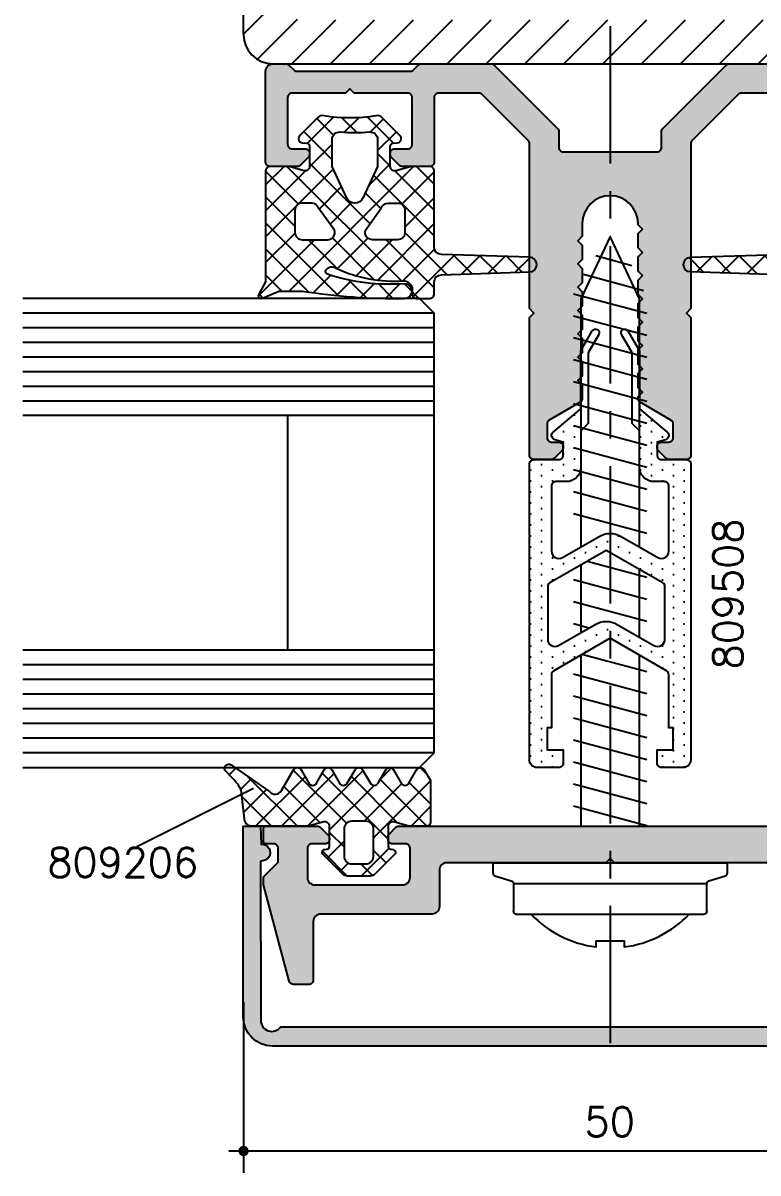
# Model space of a CAD drawing. Extents: x 0 to 4131, y -1600 to 527.
# Drawn here: x 569.3 to 619.4, y -160.3 to -81.9 of the extents above; entities that cross this region are included whole.
import ezdxf

# ---------------------------------------------------------------- set-up
doc = ezdxf.new("R2010")
doc.units = 0
doc.header["$LTSCALE"] = 7.5
doc.header["$MEASUREMENT"] = 0
doc.linetypes.add('CENTER', pattern=[2, 1.25, -0.25, 0.25, -0.25])
doc.layers.get('0').update_dxf_attribs({"linetype": 'CONTINUOUS'})
doc.layers.get('DEFPOINTS').update_dxf_attribs({"linetype": 'CONTINUOUS'})
for name, color, linetype in [('ASSI', 1, 'CENTER'), ('FILL', 8, 'CONTINUOUS'), ('GOMMA', 3, 'CONTINUOUS'), ('GROSSA', 4, 'CONTINUOUS'), ('QUOTE', 254, 'CONTINUOUS'), ('TRATTEGGI', 140, 'CONTINUOUS'), ('VETRO', 6, 'CONTINUOUS'), ('VITERIA', 40, 'CONTINUOUS')]:
    doc.layers.add(name, color=color, linetype=linetype)
doc.styles.get("Standard").update_dxf_attribs({"font": 'romans.shx'})
doc.dimstyles.new('SCALA_1-1$0', dxfattribs={"dimtxt": 2, "dimasz": 1, "dimexe": 1.5, "dimexo": 1.5, "dimgap": 1, "dimtad": 3, "dimdsep": 46, "dimtxsty": 'Standard', "dimblk1": 'PUNTO', "dimblk2": 'PUNTO', "dimsah": 1, "dimcen": 0.09, "dimclrt": 2, "dimadec": 0, "dimazin": 0, "dimtfac": 0.7, "dimtmove": 0, "dimatfit": 3, "dimldrblk": 'PUNTO', "dimfxl": 1, "dimtolj": 2, "dimarcsym": 0})
pattern_1 = [(45, (250.4332, -320.5057), (-0.8838835, 0.8838835), []), (135, (250.4332, -320.5057), (-0.8838835, -0.8838835), [])]

# ---------------------------------------------------------------- blocks, each defined once
blk = doc.blocks.new('PUNTO')
blk.add_line((-1, 0), (1, 0))
at = {"const_width": 0.35}
blk.add_lwpolyline([(-0.175, 0, 1), (0.175, 0, 1)], format="xyb", close=True, dxfattribs=at)
blk = doc.blocks.new('*D164')
at = {"layer": 'DEFPOINTS', "color": 0, "transparency": 16777216}
for p in [(584.33, -147.175), (634.346, -147.174), (584.33, -158.833)]:
    blk.add_point(p, dxfattribs=at)
at = {"layer": 'QUOTE', "color": 0, "lineweight": -2, "transparency": 16777216}
for p, q in [((584.33, -148.675), (584.33, -160.333)), ((634.346, -148.674), (634.346, -160.333)), ((633.346, -158.833), (585.33, -158.833))]:
    blk.add_line(p, q, dxfattribs=at)
at = {"layer": 'QUOTE', "color": 0, "lineweight": -2, "transparency": 16777216, "rotation": 180}
blk.add_blockref('PUNTO', (584.33, -158.833), dxfattribs=at)
at = {"layer": 'QUOTE', "color": 0, "lineweight": -2, "transparency": 16777216}
blk.add_blockref('PUNTO', (634.346, -158.833), dxfattribs=at)
at = {"layer": 'QUOTE', "color": 2, "transparency": 16777216, "insert": (609.303, -156.833), "char_height": 2, "attachment_point": 5}
blk.add_mtext('\\A2;50', dxfattribs=at)

msp = doc.modelspace()

# ---------------------------------------------------------------- hatches: boundary and pattern name
at = {"layer": 'FILL'}
h = msp.add_hatch(color=253, dxfattribs=at)
h.dxf.hatch_style = 1
edge = h.paths.add_edge_path()
edge.add_line((622.8379, -86.9771), (622.8379, -90.1771))
edge.add_arc((623.1379, -90.1771), 0.3, 180, 270)
edge.add_line((623.1379, -90.4771), (624.0379, -90.4771))
edge.add_arc((624.0379, -90.7771), 0.3, 0, 90, ccw=False)
edge.add_line((624.3379, -90.7771), (624.3379, -90.8528))
edge.add_arc((624.0379, -90.8528), 0.3, -45, 0, ccw=False)
edge.add_line((624.2501, -91.065), (623.7258, -91.5892))
edge.add_arc((623.5137, -91.3771), 0.3, 270, 315, ccw=False)
edge.add_line((623.5137, -91.6771), (621.6379, -91.6771))
edge.add_arc((621.6379, -91.3771), 0.3, 180, 270, ccw=False)
edge.add_line((621.3379, -91.3771), (621.3379, -86.9771))
edge.add_arc((621.0379, -86.9771), 0.3, 360, 450)
edge.add_line((621.0379, -86.6771), (618.2906, -86.6771))
edge.add_arc((618.2906, -86.9771), 0.3, 90, 135)
edge.add_line((618.0785, -86.765), (614.9258, -89.9177))
edge.add_arc((615.1379, -90.1298), 0.3, 135, 180)
edge.add_line((614.8379, -90.1298), (614.8379, -101.3787))
edge.add_line((614.8379, -101.3787), (614.5379, -101.6771))
edge.add_line((614.5379, -101.6771), (614.8379, -101.9755))
edge.add_line((614.8379, -101.9755), (614.8379, -111.3771))
edge.add_arc((614.5379, -111.3771), 0.3, -90, 0, ccw=False)
edge.add_line((614.5379, -111.6771), (613.3622, -111.6771))
edge.add_arc((613.3622, -111.3771), 0.3, 225, 270, ccw=False)
edge.add_line((613.1501, -111.5892), (612.6258, -111.065))
edge.add_arc((612.8379, -110.8528), 0.3, 180, 225, ccw=False)
edge.add_line((612.5379, -110.8528), (612.5379, -110.7771))
edge.add_arc((612.8379, -110.7771), 0.3, 90, 180, ccw=False)
edge.add_line((612.8379, -110.4771), (613.3379, -110.4771))
edge.add_arc((613.3379, -110.1771), 0.3, 270, 360)
edge.add_line((613.6379, -110.1771), (613.6379, -109.2382))
edge.add_arc((613.3379, -109.2382), 0.3, 0, 60)
edge.add_line((613.4879, -108.9784), (611.3879, -107.766))
edge.add_arc((611.5379, -107.5062), 0.3, 180, 240, ccw=False)
edge.add_line((611.2379, -107.5062), (611.2379, -107.3812))
edge.add_line((611.2379, -107.3812), (611.5379, -107.0812))
edge.add_line((611.5379, -107.0812), (611.2379, -106.7812))
edge.add_line((611.2379, -106.7812), (611.2379, -105.7871))
edge.add_line((611.2379, -105.7871), (611.5379, -105.4871))
edge.add_line((611.5379, -105.4871), (611.2379, -105.1871))
edge.add_line((611.2379, -105.1871), (611.2379, -104.1971))
edge.add_line((611.2379, -104.1971), (611.5379, -103.8971))
edge.add_line((611.5379, -103.8971), (611.2379, -103.5971))
edge.add_line((611.2379, -103.5971), (611.2379, -102.6071))
edge.add_line((611.2379, -102.6071), (611.5379, -102.3071))
edge.add_line((611.5379, -102.3071), (611.2379, -102.0071))
edge.add_line((611.2379, -102.0071), (611.2379, -101.0171))
edge.add_line((611.2379, -101.0171), (611.5379, -100.7171))
edge.add_line((611.5379, -100.7171), (611.2379, -100.4171))
edge.add_line((611.2379, -100.4171), (611.2379, -99.4271))
edge.add_line((611.2379, -99.4271), (611.5379, -99.1271))
edge.add_line((611.5379, -99.1271), (611.2379, -98.8271))
edge.add_line((611.2379, -98.8271), (611.2379, -97.8371))
edge.add_line((611.2379, -97.8371), (611.5379, -97.5371))
edge.add_line((611.5379, -97.5371), (611.2379, -97.2371))
edge.add_line((611.2379, -97.2371), (611.2379, -96.2471))
edge.add_line((611.2379, -96.2471), (611.5379, -95.9471))
edge.add_line((611.5379, -95.9471), (611.2367, -95.6459))
edge.add_line((611.2367, -95.6459), (611.2379, -95.5771))
edge.add_arc((609.3379, -95.5771), 1.9, 0, 180)
edge.add_line((607.4379, -95.5771), (607.4379, -96.4421))
edge.add_line((607.4379, -96.4421), (607.1379, -96.7421))
edge.add_line((607.1379, -96.7421), (607.4379, -97.0421))
edge.add_line((607.4379, -97.0421), (607.4379, -98.0321))
edge.add_line((607.4379, -98.0321), (607.1379, -98.3321))
edge.add_line((607.1379, -98.3321), (607.4379, -98.6321))
edge.add_line((607.4379, -98.6321), (607.4379, -99.6221))
edge.add_line((607.4379, -99.6221), (607.1379, -99.9221))
edge.add_line((607.1379, -99.9221), (607.4379, -100.2221))
edge.add_line((607.4379, -100.2221), (607.4379, -101.2121))
edge.add_line((607.4379, -101.2121), (607.1379, -101.5121))
edge.add_line((607.1379, -101.5121), (607.4379, -101.8121))
edge.add_line((607.4379, -101.8121), (607.4379, -102.8021))
edge.add_line((607.4379, -102.8021), (607.1379, -103.1021))
edge.add_line((607.1379, -103.1021), (607.4379, -103.4021))
edge.add_line((607.4379, -103.4021), (607.4379, -104.3921))
edge.add_line((607.4379, -104.3921), (607.1379, -104.6921))
edge.add_line((607.1379, -104.6921), (607.4379, -104.9921))
edge.add_line((607.4379, -104.9921), (607.4379, -105.9821))
edge.add_line((607.4379, -105.9821), (607.1379, -106.2821))
edge.add_line((607.1379, -106.2821), (607.4379, -106.5821))
edge.add_line((607.4379, -106.5821), (607.4379, -107.5062))
edge.add_arc((607.1379, -107.5062), 0.3, -60, 0, ccw=False)
edge.add_line((607.2879, -107.766), (605.1879, -108.9784))
edge.add_arc((605.3379, -109.2382), 0.3, 120, 180)
edge.add_line((605.0379, -109.2382), (605.0379, -110.1771))
edge.add_arc((605.3379, -110.1771), 0.3, 180, 270)
edge.add_line((605.3379, -110.4771), (605.8379, -110.4771))
edge.add_arc((605.8379, -110.7771), 0.3, 0, 90, ccw=False)
edge.add_line((606.1379, -110.7771), (606.1379, -110.8528))
edge.add_arc((605.8379, -110.8528), 0.3, -45, 0, ccw=False)
edge.add_line((606.0501, -111.065), (605.5258, -111.5892))
edge.add_arc((605.3137, -111.3771), 0.3, 270, 315, ccw=False)
edge.add_line((605.3137, -111.6771), (604.1379, -111.6771))
edge.add_arc((604.1379, -111.3771), 0.3, 180, 270, ccw=False)
edge.add_line((603.8379, -111.3771), (603.8379, -101.9755))
edge.add_line((603.8379, -101.9755), (604.1379, -101.6771))
edge.add_line((604.1379, -101.6771), (603.8379, -101.3787))
edge.add_line((603.8379, -101.3787), (603.8379, -90.1298))
edge.add_arc((603.5379, -90.1298), 0.3, 360, 405)
edge.add_line((603.7501, -89.9177), (600.5974, -86.765))
edge.add_arc((600.3852, -86.9771), 0.3, 45, 90)
edge.add_line((600.3852, -86.6771), (597.6379, -86.6771))
edge.add_arc((597.6379, -86.9771), 0.3, 90, 180)
edge.add_line((597.3379, -86.9771), (597.3379, -91.3771))
edge.add_arc((597.0379, -91.3771), 0.3, -90, 0, ccw=False)
edge.add_line((597.0379, -91.6771), (595.1622, -91.6771))
edge.add_arc((595.1622, -91.3771), 0.3, 225, 270, ccw=False)
edge.add_line((594.9501, -91.5892), (594.4258, -91.065))
edge.add_arc((594.6379, -90.8528), 0.3, 180, 225, ccw=False)
edge.add_line((594.3379, -90.8528), (594.3379, -90.7771))
edge.add_arc((594.6379, -90.7771), 0.3, 90, 180, ccw=False)
edge.add_line((594.6379, -90.4771), (595.5379, -90.4771))
edge.add_arc((595.5379, -90.1771), 0.3, 270, 360)
edge.add_line((595.8379, -90.1771), (595.8379, -86.9771))
edge.add_arc((595.5379, -86.9771), 0.3, 0, 90)
edge.add_line((595.5379, -86.6771), (591.8879, -86.6771))
edge.add_line((591.8879, -86.6771), (591.5879, -86.3771))
edge.add_line((591.5879, -86.3771), (591.2879, -86.6771))
edge.add_line((591.2879, -86.6771), (587.6379, -86.6771))
edge.add_arc((587.6379, -86.9771), 0.3, 90, 180)
edge.add_line((587.3379, -86.9771), (587.3379, -90.1771))
edge.add_arc((587.6379, -90.1771), 0.3, 180, 270)
edge.add_line((587.6379, -90.4771), (588.5379, -90.4771))
edge.add_arc((588.5379, -90.7771), 0.3, 0, 90, ccw=False)
edge.add_line((588.8379, -90.7771), (588.8379, -90.8528))
edge.add_arc((588.5379, -90.8528), 0.3, 315, 360, ccw=False)
edge.add_line((588.7501, -91.065), (588.2258, -91.5892))
edge.add_arc((588.0137, -91.3771), 0.3, 270, 315, ccw=False)
edge.add_line((588.0137, -91.6771), (586.1379, -91.6771))
edge.add_arc((586.1379, -91.3771), 0.3, 180, 270, ccw=False)
edge.add_line((585.8379, -91.3771), (585.8379, -85.1771))
edge.add_arc((586.3379, -85.1771), 0.5, 90, 180, ccw=False)
edge.add_line((586.3379, -84.6771), (587.2137, -84.6771))
edge.add_arc((587.2137, -84.9771), 0.3, 45, 90, ccw=False)
edge.add_line((587.4258, -84.765), (587.7501, -85.0892))
edge.add_arc((587.9622, -84.8771), 0.3, 225, 270)
edge.add_line((587.9622, -85.1771), (595.7137, -85.1771))
edge.add_arc((595.7137, -84.8771), 0.3, 270, 315)
edge.add_line((595.9258, -85.0892), (596.2501, -84.765))
edge.add_arc((596.4622, -84.9771), 0.3, 90, 135, ccw=False)
edge.add_line((596.4622, -84.6771), (601.2137, -84.6771))
edge.add_arc((601.2137, -84.9771), 0.3, 45, 90, ccw=False)
edge.add_line((601.4258, -84.765), (605.7501, -89.0892))
edge.add_arc((605.5379, -89.3014), 0.3, 0, 45, ccw=False)
edge.add_line((605.8379, -89.3014), (605.8379, -90.3771))
edge.add_arc((606.1379, -90.3771), 0.3, 180, 270)
edge.add_line((606.1379, -90.6771), (612.5379, -90.6771))
edge.add_arc((612.5379, -90.3771), 0.3, 270, 360)
edge.add_line((612.8379, -90.3771), (612.8379, -89.3014))
edge.add_arc((613.1379, -89.3014), 0.3, 135, 180, ccw=False)
edge.add_line((612.9258, -89.0892), (617.2501, -84.765))
edge.add_arc((617.4622, -84.9771), 0.3, 90, 135, ccw=False)
edge.add_line((617.4622, -84.6771), (622.2137, -84.6771))
edge.add_arc((622.2137, -84.9771), 0.3, 45, 90, ccw=False)
edge.add_line((622.4258, -84.765), (622.7501, -85.0892))
edge.add_arc((622.9622, -84.8771), 0.3, 225, 270)
edge.add_line((622.9622, -85.1771), (630.7137, -85.1771))
edge.add_arc((630.7137, -84.8771), 0.3, 270, 315)
edge.add_line((630.9258, -85.0892), (631.2501, -84.765))
edge.add_arc((631.4622, -84.9771), 0.3, 90, 135, ccw=False)
edge.add_line((631.4622, -84.6771), (632.3379, -84.6771))
edge.add_arc((632.3379, -85.1771), 0.5, 0, 90, ccw=False)
edge.add_line((632.8379, -85.1771), (632.8379, -91.3771))
edge.add_arc((632.5379, -91.3771), 0.3, 270, 360, ccw=False)
edge.add_line((632.5379, -91.6771), (630.6622, -91.6771))
edge.add_arc((630.6622, -91.3771), 0.3, 225, 270, ccw=False)
edge.add_line((630.4501, -91.5892), (629.9258, -91.065))
edge.add_arc((630.1379, -90.8528), 0.3, 180, 225, ccw=False)
edge.add_line((629.8379, -90.8528), (629.8379, -90.7771))
edge.add_arc((630.1379, -90.7771), 0.3, 90, 180, ccw=False)
edge.add_line((630.1379, -90.4771), (631.0379, -90.4771))
edge.add_arc((631.0379, -90.1771), 0.3, 270, 360)
edge.add_line((631.3379, -90.1771), (631.3379, -86.9771))
edge.add_arc((631.0379, -86.9771), 0.3, 0, 90)
edge.add_line((631.0379, -86.6771), (627.3879, -86.6771))
edge.add_line((627.3879, -86.6771), (627.0879, -86.3771))
edge.add_line((627.0879, -86.3771), (626.7879, -86.6771))
edge.add_line((626.7879, -86.6771), (623.1379, -86.6771))
edge.add_arc((623.1379, -86.9771), 0.3, 90, 180)
h = msp.add_hatch(dxfattribs=at)
h.set_pattern_fill('ANSI37', color=137, scale=10, style=0)
h.set_pattern_definition(pattern_1)
h.paths.add_polyline_path([(597.3379, -91.9771, 0.4142136), (597.0379, -91.6771), (595.797, -91.6771), (594.7156, -91.9669, -0.4931454), (594.3379, -91.6771), (594.3379, -90.2995, -0.3888787), (594.5205, -90.1003), (594.8152, -90.0745, 0.6370703), (595.0012, -89.5635), (593.7929, -88.3552, 0.2454199), (593.3512, -88.2166, -0.0888604), (589.8247, -88.2166, 0.2454199), (589.3829, -88.3552), (588.1746, -89.5635, 0.6370703), (588.3606, -90.0745), (588.6554, -90.1003, -0.3888787), (588.8379, -90.2995), (588.8379, -91.6771, -0.4931454), (588.4603, -91.9669), (587.417, -91.6873, 0.0655435), (587.3393, -91.6771), (586.1379, -91.6771, 0.4142136), (585.8379, -91.9771), (585.8379, -99.5396), (585.3638, -100.3787, 0.7195149), (585.6176, -100.6605), (586.7308, -100.1771), (588.3455, -100.1771, 0.0345833), (593.8341, -100.6771), (595.3945, -100.6771, 0.9233661), (595.3303, -99.6823, -0.0978065), (590.063, -99.0338, -0.5215947), (589.9686, -98.7196, -0.3865361), (590.6323, -98.6103, 0.1286776), (595.2379, -99.4771, -0.4142136), (595.8379, -100.0771), (595.8379, -100.3771, 0.4142136), (596.1379, -100.6771), (597.0379, -100.6771, 0.4142136), (597.3379, -100.3771), (597.3379, -99.562, -0.4052433), (597.8226, -99.0622), (603.8379, -98.8773), (603.8379, -97.8769), (597.8226, -97.692, -0.4052433), (597.3379, -97.1922)])
h.paths.add_polyline_path([(595.3379, -94.6771), (595.3379, -96.1771, -0.4142136), (594.8379, -96.6771), (593.1194, -96.6771, -0.5050829), (592.6418, -96.0293), (593.7245, -94.5293, -0.3288305), (594.2022, -94.1771), (594.8379, -94.1771, -0.4142136)], flags=16)
h.paths.add_polyline_path([(592.4689, -93.8349, -0.6370703), (591.3813, -93.8349), (590.3751, -91.6771), (590.3751, -89.8257, -0.4410091), (590.9204, -89.3277, 0.0453369), (592.9299, -89.3277, -0.4410091), (593.4751, -89.8257), (593.4751, -91.6771)], flags=16)
h.paths.add_polyline_path([(590.5341, -96.0293, -0.5050829), (590.0564, -96.6771), (588.3379, -96.6771, -0.4142136), (587.8379, -96.1771), (587.8379, -94.6771, -0.4142136), (588.3379, -94.1771), (588.9737, -94.1771, -0.3288305), (589.4513, -94.5293)], flags=16)
h.paths.add_polyline_path([(603.8379, -97.8771), (603.8379, -98.8771, 1)])
h = msp.add_hatch(dxfattribs=at)
h.set_pattern_fill('ANSI37', color=137, scale=10, style=0)
h.set_pattern_definition(pattern_1)
h.paths.add_polyline_path([(632.8379, -91.9771, 0.4142136), (632.5379, -91.6771), (631.3365, -91.6771, 0.0655435), (631.2589, -91.6873), (630.2156, -91.9669, -0.4931454), (629.8379, -91.6771), (629.8379, -90.2995, -0.3888787), (630.0205, -90.1003), (630.3152, -90.0745, 0.6370703), (630.5012, -89.5635), (629.2929, -88.3552, 0.2454199), (628.8512, -88.2166, -0.0888604), (625.3247, -88.2166, 0.2454199), (624.8829, -88.3552), (623.6746, -89.5635, 0.6370703), (623.8606, -90.0745), (624.1554, -90.1003, -0.3888787), (624.3379, -90.2995), (624.3379, -91.6771, -0.4931454), (623.9603, -91.9669), (622.8788, -91.6771), (621.6379, -91.6771, 0.4142136), (621.3379, -91.9771), (621.3379, -97.1922, -0.4052433), (620.8533, -97.692), (614.8379, -97.8769), (614.8379, -98.8773), (620.8533, -99.0622, -0.4052433), (621.3379, -99.562), (621.3379, -100.3771, 0.4142136), (621.6379, -100.6771), (622.5379, -100.6771, 0.4142136), (622.8379, -100.3771), (622.8379, -100.0771, -0.4142136), (623.4379, -99.4771, 0.1286776), (628.0436, -98.6103, -0.3865361), (628.7072, -98.7196, -0.5215922), (628.6129, -99.0338, -0.0978065), (623.3456, -99.6823, 0.9233661), (623.2813, -100.6771), (624.8418, -100.6771, 0.0345833), (630.3304, -100.1771), (631.9451, -100.1771), (633.0583, -100.6605, 0.7195149), (633.3121, -100.3787), (632.8379, -99.5396)])
h.paths.add_polyline_path([(627.2946, -93.8349, -0.6370703), (626.207, -93.8349), (625.2008, -91.6771), (625.2008, -89.8257, -0.4410091), (625.746, -89.3277, 0.0453369), (627.7555, -89.3277, -0.4410091), (628.3008, -89.8257), (628.3008, -91.6771)], flags=16)
h.paths.add_polyline_path([(629.7022, -94.1771), (630.3379, -94.1771, -0.4142136), (630.8379, -94.6771), (630.8379, -96.1771, -0.4142136), (630.3379, -96.6771), (628.6194, -96.6771, -0.5050829), (628.1418, -96.0293), (629.2245, -94.5293, -0.3288305)], flags=16)
h.paths.add_polyline_path([(626.0341, -96.0293, -0.5050829), (625.5564, -96.6771), (623.8379, -96.6771, -0.4142136), (623.3379, -96.1771), (623.3379, -94.6771, -0.4142136), (623.8379, -94.1771), (624.4737, -94.1771, -0.3288305), (624.9513, -94.5293)], flags=16)
h.paths.add_polyline_path([(614.8379, -97.8769), (614.8226, -97.8773, 0.9697392), (614.8226, -98.8769), (614.8379, -98.8773)])
h = msp.add_hatch(dxfattribs=at)
h.set_pattern_fill('DOTS', color=2, scale=12, angle=-90, style=0)
h.set_pattern_definition([(270, (228.1473, -320.5057), (0.75, -0.375), [0, -0.75])])
h.paths.add_polyline_path([(614.8379, -111.9771, 0.4142136), (614.5379, -111.6771), (612.8379, -111.6771, -0.4142136), (612.5379, -111.3771), (612.5379, -110.4771), (613.1156, -110.3223, 0.6068149), (613.2308, -109.8027), (611.3379, -108.2144), (611.3379, -112.1771, 0.4142136), (612.3379, -113.1771), (613.0379, -113.1771, -0.4142136), (613.3379, -113.4771), (613.3379, -117.9218, -0.5773503), (612.5879, -118.3549), (610.0879, -116.9115, 0.1316525), (609.3379, -116.7105), (609.3379, -118.0154), (612.9258, -120.0869, -0.2679492), (613.0758, -120.3467), (613.0758, -123.9218, -0.5773503), (612.3258, -124.3549), (609.8258, -122.9115, 0.0872056), (609.3379, -122.7336), (609.3379, -123.8641), (613.1879, -126.0869, -0.2679492), (613.3379, -126.3467), (613.3379, -129.9771), (613.6379, -129.9771), (613.6379, -131.4771), (612.5379, -131.4771), (612.5379, -132.3771, 0.4142136), (612.8379, -132.6771), (614.3379, -132.6771, 0.4142136), (614.8379, -132.1771)])
h.paths.add_polyline_path([(609.0758, -117.8641), (609.3379, -118.0154), (609.3379, -116.7105, 0.1316525), (608.5879, -116.9115), (606.0879, -118.3549, -0.5773503), (605.3379, -117.9218), (605.3379, -113.4771, -0.4142136), (605.6379, -113.1771), (606.3379, -113.1771, 0.4142136), (607.3379, -112.1771), (607.3379, -109.7144), (607.3379, -108.2144), (605.4451, -109.8027, 0.6068149), (605.5603, -110.3223), (606.1379, -110.4771), (606.1379, -111.3771, -0.4142136), (605.8379, -111.6771), (604.1379, -111.6771, 0.4142136), (603.8379, -111.9771), (603.8379, -132.1771, 0.4142136), (604.3379, -132.6771), (605.8379, -132.6771, 0.4142136), (606.1379, -132.3771), (606.1379, -131.4771), (605.0379, -131.4771), (605.0379, -129.9771), (605.3379, -129.9771), (605.3379, -126.3467, -0.2679492), (605.4879, -126.0869), (609.3379, -123.8641), (609.3379, -122.7336, 0.1766167), (608.3258, -122.9115), (605.8258, -124.3549, -0.5773503), (605.0758, -123.9218), (605.0758, -120.3467, -0.2679492), (605.2258, -120.0869)])
h = msp.add_hatch(dxfattribs=at)
h.set_pattern_fill('ANSI37', color=137, scale=10, style=0)
h.set_pattern_definition([(45, (486.6987, -10.6226), (-0.8838835, 0.8838835), []), (135, (486.6987, -10.6226), (-0.8838835, -0.8838835), [])])
edge = h.paths.add_edge_path(flags=16)
edge.add_line((593.1941, -138.7456), (593.1941, -136.844))
edge.add_arc((592.6941, -136.844), 0.5, 0, 90)
edge.add_line((592.6941, -136.344), (591.6941, -136.344))
edge.add_arc((591.6941, -136.844), 0.5, 90, 180)
edge.add_line((591.1941, -136.844), (591.1941, -138.7456))
edge.add_arc((591.6941, -138.7456), 0.5, 180, 275.191667)
edge.add_line((591.7394, -139.2436), (592.6489, -139.2436))
edge.add_arc((592.6941, -138.7456), 0.5, 264.808333, 360)
edge = h.paths.add_edge_path()
edge.add_line((596.7941, -136.6771), (595.7427, -136.6771))
edge.add_arc((595.7426, -135.8772), 0.7999, 260.830387, 270.012319, ccw=False)
edge.add_line((595.6151, -136.6669), (594.5718, -136.3873))
edge.add_arc((594.4941, -136.6771), 0.3, 75, 180)
edge.add_line((594.1941, -136.6771), (594.1941, -138.0547))
edge.add_arc((594.3941, -138.0547), 0.2, 180, 265)
edge.add_line((594.3767, -138.2539), (594.5116, -138.2657))
edge.add_arc((594.4941, -138.465), 0.2, -45, 85, ccw=False)
edge.add_line((594.6355, -138.6064), (593.3113, -139.9307))
edge.add_arc((592.9577, -139.5771), 0.5, 270, 315, ccw=False)
edge.add_line((592.9577, -140.0771), (591.4305, -140.0771))
edge.add_arc((591.4305, -139.5771), 0.5, 225, 270, ccw=False)
edge.add_line((591.077, -139.9307), (589.7527, -138.6064))
edge.add_arc((589.8941, -138.465), 0.2, 95, 225, ccw=False)
edge.add_line((589.8767, -138.2657), (590.0116, -138.2539))
edge.add_arc((589.9941, -138.0547), 0.2, 275, 360)
edge.add_line((590.1941, -138.0547), (590.1941, -136.6771))
edge.add_arc((589.8941, -136.6771), 0.3, 360, 465)
edge.add_line((589.8165, -136.3873), (588.735, -136.6771))
edge.add_line((588.735, -136.6771), (584.8941, -136.6771))
edge.add_arc((584.8941, -136.1771), 0.5, 180, 270, ccw=False)
edge.add_line((584.3941, -136.1771), (584.1578, -134.1965))
edge.add_arc((581.3695, -135.6389), 3.1393, 27.352201, 44.615253)
edge.add_line((583.6042, -133.434), (583.0687, -132.8763))
edge.add_arc((583.3406, -132.7495), 0.3, 40, 205, ccw=False)
edge.add_line((583.5704, -132.5566), (586.0964, -134.3161))
edge.add_arc((586.4809, -133.9965), 0.5, 219.74084, 330)
edge.add_line((586.9139, -134.2465), (587.7334, -132.8271))
edge.add_arc((587.9932, -132.9771), 0.3, 30, 150, ccw=False)
edge.add_line((588.253, -132.8271), (588.7836, -133.7461))
edge.add_arc((589.0434, -133.5961), 0.3, 210, 330)
edge.add_line((589.3032, -133.7461), (589.8339, -132.8271))
edge.add_arc((590.0937, -132.9771), 0.3, 30, 150, ccw=False)
edge.add_line((590.3535, -132.8271), (590.8841, -133.7461))
edge.add_arc((591.1439, -133.5961), 0.3, 210, 330)
edge.add_line((591.4037, -133.7461), (591.9343, -132.8271))
edge.add_arc((592.1941, -132.9771), 0.3, 30, 150, ccw=False)
edge.add_line((592.4539, -132.8271), (592.9845, -133.7461))
edge.add_arc((593.2443, -133.5961), 0.3, 210, 330)
edge.add_line((593.5042, -133.7461), (594.0348, -132.8271))
edge.add_arc((594.2946, -132.9771), 0.3, 30, 150, ccw=False)
edge.add_line((594.5544, -132.8271), (595.085, -133.7461))
edge.add_arc((595.3448, -133.5961), 0.3, 210, 330)
edge.add_line((595.6046, -133.7461), (596.1352, -132.8271))
edge.add_arc((596.395, -132.9771), 0.3, 30, 150, ccw=False)
edge.add_line((596.6548, -132.8271), (597.0539, -133.5183))
edge.add_arc((596.7941, -133.6683), 0.3, 0, 30, ccw=False)
edge.add_line((597.0941, -133.6683), (597.0941, -136.3771))
edge.add_arc((596.7941, -136.3771), 0.3, -90, 0, ccw=False)
h = msp.add_hatch(color=253, dxfattribs=at)
h.dxf.hatch_style = 1
h.paths.add_polyline_path([(609.3379, -150.3742), (586.8585, -150.3742, -0.7199425), (585.5085, -149.9258), (585.4969, -139.0555, 1.0755067), (585.5386, -137.8932), (585.4937, -136.6771), (584.2945, -136.6771), (584.3001, -149.6752, 0.4140644), (586.3001, -151.6742), (609.3379, -151.6742)])
h.paths.add_polyline_path([(634.3168, -149.6737), (634.3152, -141.8362), (633.1127, -141.049), (633.1085, -149.9242, -0.7207592), (631.7585, -150.3742), (609.3379, -150.3742), (609.3379, -151.6742), (632.3168, -151.6742, 0.4142812)])
h.paths.add_polyline_path([(634.3142, -136.6771), (633.115, -136.6771), (633.0711, -137.8932, 1.0755067), (633.1137, -139.0555), (633.1127, -141.049), (634.3152, -141.8362)])
h = msp.add_hatch(color=253, dxfattribs=at)
h.dxf.hatch_style = 1
edge = h.paths.add_edge_path()
edge.add_arc((620.4879, -139.6771), 0.5, 0, 90)
edge.add_line((620.4879, -139.1771), (609.6379, -139.1771))
edge.add_line((609.6379, -139.1771), (609.3379, -138.8771))
edge.add_line((609.3379, -138.8771), (609.0379, -139.1771))
edge.add_line((609.0379, -139.1771), (598.1879, -139.1771))
edge.add_arc((598.1879, -139.6771), 0.5, 90, 180)
edge.add_line((597.6879, -139.6771), (597.6879, -142.1771))
edge.add_arc((597.1879, -142.1771), 0.5, -90, 0, ccw=False)
edge.add_line((597.1879, -142.6771), (589.5879, -142.6771))
edge.add_arc((589.5879, -143.1771), 0.5, 90, 180)
edge.add_line((589.0879, -143.1771), (589.0879, -147.1771))
edge.add_arc((588.7879, -147.1771), 0.3, 270, 360, ccw=False)
edge.add_line((588.7879, -147.4771), (587.7402, -147.4771))
edge.add_arc((587.7402, -147.1771), 0.3, 195, 270, ccw=False)
edge.add_line((587.4504, -147.2547), (585.6879, -140.6771))
edge.add_line((585.6879, -140.6771), (585.6879, -140.122))
edge.add_line((585.6879, -140.122), (586.6879, -139.122))
edge.add_line((586.6879, -139.122), (586.6879, -138.1771))
edge.add_arc((586.3879, -138.1771), 0.3, 0, 90)
edge.add_line((586.3879, -137.8771), (585.8379, -137.8771))
edge.add_arc((585.8379, -137.7271), 0.15, 180, 270, ccw=False)
edge.add_line((585.6879, -137.7271), (585.6879, -136.8271))
edge.add_arc((585.8379, -136.8271), 0.15, 90, 180, ccw=False)
edge.add_line((585.8379, -136.6771), (589.3637, -136.6771))
edge.add_arc((589.3637, -136.9771), 0.3, 45, 90, ccw=False)
edge.add_line((589.5758, -136.765), (590.1001, -137.2892))
edge.add_arc((589.8879, -137.5014), 0.3, 0, 45, ccw=False)
edge.add_line((590.1879, -137.5014), (590.1879, -137.5771))
edge.add_arc((589.8879, -137.5771), 0.3, 270, 360, ccw=False)
edge.add_line((589.8879, -137.8771), (588.9879, -137.8771))
edge.add_arc((588.9879, -138.1771), 0.3, 90, 180)
edge.add_line((588.6879, -138.1771), (588.6879, -140.1771))
edge.add_arc((589.1879, -140.1771), 0.5, 180, 270)
edge.add_line((589.1879, -140.6771), (595.1879, -140.6771))
edge.add_arc((595.1879, -140.1771), 0.5, 270, 360)
edge.add_line((595.6879, -140.1771), (595.6879, -138.1771))
edge.add_arc((595.3879, -138.1771), 0.3, 360, 450)
edge.add_line((595.3879, -137.8771), (594.4879, -137.8771))
edge.add_arc((594.4879, -137.5771), 0.3, 180, 270, ccw=False)
edge.add_line((594.1879, -137.5771), (594.1879, -137.4014))
edge.add_arc((594.4879, -137.4014), 0.3, 135, 180, ccw=False)
edge.add_line((594.2758, -137.1892), (594.7001, -136.765))
edge.add_arc((594.9122, -136.9771), 0.3, 90, 135, ccw=False)
edge.add_line((594.9122, -136.6771), (623.7637, -136.6771))
edge.add_arc((623.7637, -136.9771), 0.3, 45, 90, ccw=False)
edge.add_line((623.9758, -136.765), (624.4001, -137.1892))
edge.add_arc((624.1879, -137.4014), 0.3, 0, 45, ccw=False)
edge.add_line((624.4879, -137.4014), (624.4879, -137.5771))
edge.add_arc((624.1879, -137.5771), 0.3, -90, 0, ccw=False)
edge.add_line((624.1879, -137.8771), (623.2879, -137.8771))
edge.add_arc((623.2879, -138.1771), 0.3, 90, 180)
edge.add_line((622.9879, -138.1771), (622.9879, -140.1771))
edge.add_arc((623.4879, -140.1771), 0.5, 180, 270)
edge.add_line((623.4879, -140.6771), (629.4756, -140.6771))
edge.add_arc((629.4756, -140.1771), 0.5, 270, 360)
edge.add_line((629.9756, -140.1771), (629.9756, -138.1771))
edge.add_arc((629.6756, -138.1771), 0.3, 360, 450)
edge.add_line((629.6756, -137.8771), (628.7756, -137.8771))
edge.add_arc((628.7756, -137.5771), 0.3, 180, 270, ccw=False)
edge.add_line((628.4756, -137.5771), (628.4756, -137.5014))
edge.add_arc((628.7756, -137.5014), 0.3, 135, 180, ccw=False)
edge.add_line((628.5634, -137.2892), (629.0877, -136.765))
edge.add_arc((629.2998, -136.9771), 0.3, 90, 135, ccw=False)
edge.add_line((629.2998, -136.6771), (632.8256, -136.6771))
edge.add_arc((632.8256, -136.8271), 0.15, 0, 90, ccw=False)
edge.add_line((632.9756, -136.8271), (632.9756, -137.7271))
edge.add_arc((632.8256, -137.7271), 0.15, -90, 0, ccw=False)
edge.add_line((632.8256, -137.8771), (632.2756, -137.8771))
edge.add_arc((632.2756, -138.1771), 0.3, 90, 180)
edge.add_line((631.9756, -138.1771), (631.9756, -139.122))
edge.add_line((631.9756, -139.122), (632.9756, -140.122))
edge.add_line((632.9756, -140.122), (632.9756, -140.6771))
edge.add_line((632.9756, -140.6771), (631.2528, -147.1065))
edge.add_arc((630.7699, -146.9771), 0.5, 270, 345, ccw=False)
edge.add_line((630.7699, -147.4771), (629.8756, -147.4771))
edge.add_arc((629.8756, -147.1771), 0.3, 180, 270, ccw=False)
edge.add_line((629.5756, -147.1771), (629.5756, -143.1771))
edge.add_arc((629.0756, -143.1771), 0.5, 0, 90)
edge.add_line((629.0756, -142.6771), (621.4879, -142.6771))
edge.add_arc((621.4879, -142.1771), 0.5, 180, 270, ccw=False)
edge.add_line((620.9879, -142.1771), (620.9879, -139.6771))
at = {"layer": 'TRATTEGGI'}
h = msp.add_hatch(dxfattribs=at)
h.set_pattern_fill('ANSI31', color=150, scale=15)
h.set_pattern_definition([(45, (1033.6706, -336.0084), (-1.325825, 1.325825), [])])
h.paths.add_polyline_path([(634.3379, -50.608), (631.3379, -50.608), (631.3379, -80.6771, -0.4142136), (630.3379, -81.6771), (609.3379, -81.6771), (609.3379, -84.6771), (632.3379, -84.6771, 0.4142136), (634.3379, -82.6771)])
h.paths.add_polyline_path([(587.3379, -50.608), (584.3379, -50.608), (584.3379, -82.6771, 0.4142136), (586.3379, -84.6771), (587.2137, -84.6771), (609.3379, -84.6771), (609.3379, -81.6771), (588.3379, -81.6771, -0.4142136), (587.3379, -80.6771)])

# ---------------------------------------------------------------- linework, layer by layer
at = {"layer": 'ASSI'}
msp.add_line((609.3379, -82.1114), (609.3379, -152.9714), dxfattribs=at)
at = {"layer": 'GOMMA'}
for points in [[(588.3606, -90.0745), (588.6554, -90.1003, -0.3888787), (588.8379, -90.2995), (588.8379, -91.6771, -0.4931454), (588.4603, -91.9669), (587.417, -91.6873, 0.0655435), (587.3393, -91.6771), (586.1379, -91.6771, 0.4142136), (585.8379, -91.9771), (585.8379, -99.5396), (585.3638, -100.3787, 0.7195149), (585.6176, -100.6605), (586.7308, -100.1771), (588.3455, -100.1771, 0.0438089), (595.3037, -100.6819, 1.0114688), (595.3303, -99.6823, -0.097794), (590.0636, -99.034, -0.5226703), (589.9686, -98.7196, -0.3865361), (590.6323, -98.6103, 0.1286776), (595.2379, -99.4771, -0.4142136), (595.8379, -100.0771), (595.8379, -100.3771, 0.4142136), (596.1379, -100.6771), (597.0379, -100.6771, 0.4142136), (597.3379, -100.3771), (597.3379, -99.562, -0.4052433), (597.8226, -99.0622), (603.8533, -98.8769, 0.9697392), (603.8533, -97.8773), (597.8226, -97.692, -0.4052433), (597.3379, -97.1922), (597.3379, -91.9771, 0.4142136), (597.0379, -91.6771), (595.797, -91.6771), (594.7156, -91.9669, -0.4931454), (594.3379, -91.6771), (594.3379, -90.2995, -0.3888787), (594.5205, -90.1003), (594.8152, -90.0745, 0.6370703), (595.0012, -89.5635), (593.7929, -88.3552, 0.2454199), (593.3512, -88.2166, -0.0888604), (589.8247, -88.2166, 0.2454199), (589.3829, -88.3552), (588.1746, -89.5635, 0.6370703)], [(590.9204, -89.3277, 0.0453369), (592.9299, -89.3277, -0.4410091), (593.4751, -89.8257), (593.4751, -91.6771), (592.4689, -93.8349, -0.6370703), (591.3813, -93.8349), (590.3751, -91.6771), (590.3751, -89.8257, -0.4410091)], [(588.9737, -94.1771), (588.3379, -94.1771, 0.4142136), (587.8379, -94.6771), (587.8379, -96.1771, 0.4142136), (588.3379, -96.6771), (590.0564, -96.6771, 0.5050829), (590.5341, -96.0293), (589.4513, -94.5293, 0.3288305)], [(594.2022, -94.1771), (594.8379, -94.1771, -0.4142136), (595.3379, -94.6771), (595.3379, -96.1771, -0.4142136), (594.8379, -96.6771), (593.1194, -96.6771, -0.5050829), (592.6418, -96.0293), (593.7245, -94.5293, -0.3288305)], [(613.3379, -126.3467, 0.2679492), (613.1879, -126.0869), (609.3379, -123.8641), (605.4879, -126.0869, 0.2679492), (605.3379, -126.3467), (605.3379, -129.9771), (605.0379, -129.9771), (605.0379, -131.4771), (606.1379, -131.4771), (606.1379, -132.3771, -0.4142136), (605.8379, -132.6771), (604.3379, -132.6771, -0.4142136), (603.8379, -132.1771), (603.8379, -111.9771, -0.4142136), (604.1379, -111.6771), (605.8379, -111.6771, 0.4142136), (606.1379, -111.3771), (606.1379, -110.4771), (605.5603, -110.3223, -0.6068149), (605.4451, -109.8027), (607.3379, -108.2144), (607.3379, -104.247), (608.1214, -102.89, -1), (608.5544, -103.14), (607.8379, -104.381), (607.8379, -109.2144), (607.3379, -109.7144), (607.3379, -112.1771, -0.4142136), (606.3379, -113.1771), (605.6379, -113.1771, 0.4142136), (605.3379, -113.4771), (605.3379, -117.9218, 0.5773503), (606.0879, -118.3549), (608.5879, -116.9115, -0.2679492), (610.0879, -116.9115), (612.5879, -118.3549, 0.5773503), (613.3379, -117.9218), (613.3379, -113.4771, 0.4142136), (613.0379, -113.1771), (612.3379, -113.1771, -0.4142136), (611.3379, -112.1771), (611.3379, -109.7144), (610.8379, -109.2144), (610.8379, -104.381), (610.1214, -103.14, -1), (610.5544, -102.89), (611.3379, -104.247), (611.3379, -108.2144), (613.2308, -109.8027, -0.6068149), (613.1156, -110.3223), (612.5379, -110.4771), (612.5379, -111.3771, 0.4142136), (612.8379, -111.6771), (614.5379, -111.6771, -0.4142136), (614.8379, -111.9771), (614.8379, -132.1771, -0.4142136), (614.3379, -132.6771), (612.8379, -132.6771, -0.4142136), (612.5379, -132.3771), (612.5379, -131.4771), (613.6379, -131.4771), (613.6379, -129.9771), (613.3379, -129.9771)], [(605.0758, -123.9218, 0.5773503), (605.8258, -124.3549), (608.3258, -122.9115, -0.2679492), (609.8258, -122.9115), (612.3258, -124.3549, 0.5773503), (613.0758, -123.9218), (613.0758, -120.3467, 0.2679492), (612.9258, -120.0869), (609.0758, -117.8641), (605.2258, -120.0869, 0.2679492), (605.0758, -120.3467)], [(596.7941, -136.6771), (595.7427, -136.6771, -0.0400852), (595.6151, -136.6669), (594.5718, -136.3873, 0.4931454), (594.1941, -136.6771), (594.1941, -138.0547, 0.3888787), (594.3767, -138.2539), (594.5116, -138.2657, -0.6370703), (594.6355, -138.6064), (593.3113, -139.9307, -0.1989124), (592.9577, -140.0771), (591.4305, -140.0771, -0.1989124), (591.077, -139.9307), (589.7527, -138.6064, -0.6370703), (589.8767, -138.2657), (590.0116, -138.2539, 0.3888787), (590.1941, -138.0547), (590.1941, -136.6771, 0.4931454), (589.8165, -136.3873), (588.735, -136.6771), (584.8941, -136.6771, -0.4142136), (584.3941, -136.1771), (584.1578, -134.1965, 0.0754671), (583.6042, -133.434), (583.0687, -132.8763, -0.8769765), (583.5704, -132.5566), (586.0964, -134.3161, 0.5220051), (586.9139, -134.2465), (587.7334, -132.8271, -0.5773503), (588.253, -132.8271), (588.7836, -133.7461, 0.5773503), (589.3032, -133.7461), (589.8339, -132.8271, -0.5773503), (590.3535, -132.8271), (590.8841, -133.7461, 0.5773503), (591.4037, -133.7461), (591.9343, -132.8271, -0.5773503), (592.4539, -132.8271), (592.9845, -133.7461, 0.5773503), (593.5042, -133.7461), (594.0348, -132.8271, -0.5773503), (594.5544, -132.8271), (595.085, -133.7461, 0.5773503), (595.6046, -133.7461), (596.1352, -132.8271, -0.5773503), (596.6548, -132.8271), (597.0539, -133.5183, -0.1316525), (597.0941, -133.6683), (597.0941, -136.3771, -0.4142136)], [(593.1941, -138.7456), (593.1941, -136.844, 0.4142136), (592.6941, -136.344), (591.6941, -136.344, 0.4142136), (591.1941, -136.844), (591.1941, -138.7456, 0.4410091), (591.7394, -139.2436), (592.6489, -139.2436, 0.4410091)]]:
    msp.add_lwpolyline(points, format="xyb", close=True, dxfattribs=at)
msp.add_lwpolyline([(620.8533, -99.0622), (614.8226, -98.8769, -0.9697392), (614.8226, -97.8773), (620.8533, -97.692, 0.4052433)], format="xyb", dxfattribs=at)
at = {"layer": 'GROSSA', "color": 1}
for p, q in [((584.3379, -82.6771), (584.3379, -50.608)), ((586.3379, -84.6771), (632.3379, -84.6771))]:
    msp.add_line(p, q, dxfattribs=at)
at = {"layer": 'GROSSA'}
for points in [[(621.0379, -86.6771), (618.2906, -86.6771, 0.1989124), (618.0785, -86.765), (614.9258, -89.9177, 0.1989124), (614.8379, -90.1298), (614.8379, -101.3787), (614.5379, -101.6771), (614.8379, -101.9755), (614.8379, -111.3771, -0.4142136), (614.5379, -111.6771), (613.3622, -111.6771, -0.1989124), (613.1501, -111.5892), (612.6258, -111.065, -0.1989124), (612.5379, -110.8528), (612.5379, -110.7771, -0.4142136), (612.8379, -110.4771), (613.3379, -110.4771, 0.4142136), (613.6379, -110.1771), (613.6379, -109.2382, 0.2679492), (613.4879, -108.9784), (611.3879, -107.766, -0.2679492), (611.2379, -107.5062), (611.2379, -107.3812), (611.5379, -107.0812), (611.2379, -106.7812), (611.2379, -105.7871), (611.5379, -105.4871), (611.2379, -105.1871), (611.2379, -104.1971), (611.5379, -103.8971), (611.2379, -103.5971), (611.2379, -102.6071), (611.5379, -102.3071), (611.2379, -102.0071), (611.2379, -101.0171), (611.5379, -100.7171), (611.2379, -100.4171), (611.2379, -99.4271), (611.5379, -99.1271), (611.2379, -98.8271), (611.2379, -97.8371), (611.5379, -97.5371), (611.2379, -97.2371), (611.2379, -96.2471), (611.5379, -95.9471), (611.2367, -95.6459), (611.2379, -95.5771, 1), (607.4379, -95.5771), (607.4379, -96.4421), (607.1379, -96.7421), (607.4379, -97.0421), (607.4379, -98.0321), (607.1379, -98.3321), (607.4379, -98.6321), (607.4379, -99.6221), (607.1379, -99.9221), (607.4379, -100.2221), (607.4379, -101.2121), (607.1379, -101.5121), (607.4379, -101.8121), (607.4379, -102.8021), (607.1379, -103.1021), (607.4379, -103.4021), (607.4379, -104.3921), (607.1379, -104.6921), (607.4379, -104.9921), (607.4379, -105.9821), (607.1379, -106.2821), (607.4379, -106.5821), (607.4379, -107.5062, -0.2679492), (607.2879, -107.766), (605.1879, -108.9784, 0.2679492), (605.0379, -109.2382), (605.0379, -110.1771, 0.4142136), (605.3379, -110.4771), (605.8379, -110.4771, -0.4142136), (606.1379, -110.7771), (606.1379, -110.8528, -0.1989124), (606.0501, -111.065), (605.5258, -111.5892, -0.1989124), (605.3137, -111.6771), (604.1379, -111.6771, -0.4142136), (603.8379, -111.3771), (603.8379, -101.9755), (604.1379, -101.6771), (603.8379, -101.3787), (603.8379, -90.1298, 0.1989124), (603.7501, -89.9177), (600.5974, -86.765, 0.1989124), (600.3852, -86.6771), (597.6379, -86.6771, 0.4142136), (597.3379, -86.9771), (597.3379, -91.3771, -0.4142136), (597.0379, -91.6771), (595.1622, -91.6771, -0.1989124), (594.9501, -91.5892), (594.4258, -91.065, -0.1989124), (594.3379, -90.8528), (594.3379, -90.7771, -0.4142136), (594.6379, -90.4771), (595.5379, -90.4771, 0.4142136), (595.8379, -90.1771), (595.8379, -86.9771, 0.4142136), (595.5379, -86.6771), (591.8879, -86.6771), (591.5879, -86.3771), (591.2879, -86.6771), (587.6379, -86.6771, 0.4142136), (587.3379, -86.9771), (587.3379, -90.1771, 0.4142136), (587.6379, -90.4771), (588.5379, -90.4771, -0.4142136), (588.8379, -90.7771), (588.8379, -90.8528, -0.1989124), (588.7501, -91.065), (588.2258, -91.5892, -0.1989124), (588.0137, -91.6771), (586.1379, -91.6771, -0.4142136), (585.8379, -91.3771), (585.8379, -85.1771, -0.4142136), (586.3379, -84.6771), (587.2137, -84.6771, -0.1989124), (587.4258, -84.765), (587.7501, -85.0892, 0.1989124), (587.9622, -85.1771), (595.7137, -85.1771, 0.1989124), (595.9258, -85.0892), (596.2501, -84.765, -0.1989124), (596.4622, -84.6771), (601.2137, -84.6771, -0.1989124), (601.4258, -84.765), (605.7501, -89.0892, -0.1989124), (605.8379, -89.3014), (605.8379, -90.3771, 0.4142136), (606.1379, -90.6771), (612.5379, -90.6771, 0.4142136), (612.8379, -90.3771), (612.8379, -89.3014, -0.1989124), (612.9258, -89.0892), (617.2501, -84.765, -0.1989124), (617.4622, -84.6771), (622.2137, -84.6771, -0.1989124)], [(620.4879, -139.1771), (609.6379, -139.1771), (609.3379, -138.8771), (609.0379, -139.1771), (598.1879, -139.1771, 0.4142136), (597.6879, -139.6771), (597.6879, -142.1771, -0.4142136), (597.1879, -142.6771), (589.5879, -142.6771, 0.4142136), (589.0879, -143.1771), (589.0879, -147.1771, -0.4142136), (588.7879, -147.4771), (587.7402, -147.4771, -0.3394543), (587.4504, -147.2547), (585.6879, -140.6771), (585.6879, -140.122), (586.6879, -139.122), (586.6879, -138.1771, 0.4142136), (586.3879, -137.8771), (585.8379, -137.8771, -0.4142136), (585.6879, -137.7271), (585.6879, -136.8271, -0.4142136), (585.8379, -136.6771), (589.3637, -136.6771, -0.1989124), (589.5758, -136.765), (590.1001, -137.2892, -0.1989124), (590.1879, -137.5014), (590.1879, -137.5771, -0.4142136), (589.8879, -137.8771), (588.9879, -137.8771, 0.4142136), (588.6879, -138.1771), (588.6879, -140.1771, 0.4142136), (589.1879, -140.6771), (595.1879, -140.6771, 0.4142136), (595.6879, -140.1771), (595.6879, -138.1771, 0.4142136), (595.3879, -137.8771), (594.4879, -137.8771, -0.4142136), (594.1879, -137.5771), (594.1879, -137.4014, -0.1989124), (594.2758, -137.1892), (594.7001, -136.765, -0.1989124), (594.9122, -136.6771), (623.7637, -136.6771, -0.1989124)]]:
    msp.add_lwpolyline(points, format="xyb", dxfattribs=at)
msp.add_lwpolyline([(585.4969, -139.0555), (585.5085, -149.9242, 0.7207592), (586.8585, -150.3742), (631.7585, -150.3742, 0.7207592), (633.1085, -149.9242), (633.1137, -139.0555, -1.0755067), (633.0711, -137.8932), (633.115, -136.6771), (634.3142, -136.6771), (634.3168, -149.6737, -0.4142812), (632.3168, -151.6742), (586.3001, -151.6742, -0.4140644), (584.3001, -149.6752), (584.2945, -136.6771), (585.4937, -136.6771), (585.5386, -137.8932, -1.0755067)], format="xyb", close=True, dxfattribs=at)
at = {"layer": 'GROSSA', "color": 1}
msp.add_arc((586.3379, -82.6771), 2, 180, 270, dxfattribs=at)
at = {"layer": 'QUOTE'}
msp.add_line((585.0162, -134.1146), (577.051, -138.0947), dxfattribs=at)
at = {"layer": 'TRATTEGGI'}
for p, q in [((597.3379, -101.6771), (569.287, -101.6771)), ((597.3379, -102.6771), (569.287, -102.6771)), ((597.3379, -103.6771), (569.287, -103.6771)), ((597.3379, -104.6771), (569.287, -104.6771)), ((597.3379, -105.6771), (569.287, -105.6771)), ((597.3379, -106.6771), (569.287, -106.6771)), ((597.3379, -107.6771), (569.287, -107.6771)), ((597.3379, -125.6771), (569.287, -125.6771)), ((597.3379, -126.6771), (569.287, -126.6771)), ((597.3379, -127.6771), (569.287, -127.6771)), ((597.3379, -128.6771), (569.287, -128.6771)), ((597.3379, -129.6771), (569.287, -129.6771)), ((597.3379, -130.6771), (569.287, -130.6771)), ((597.3379, -131.6771), (569.287, -131.6771))]:
    msp.add_line(p, q, dxfattribs=at)
at = {"layer": 'VETRO'}
for p, q in [((597.3379, -108.6771), (569.287, -108.6771)), ((587.3379, -108.6771), (587.3379, -124.6771)), ((597.3379, -124.6771), (569.287, -124.6771))]:
    msp.add_line(p, q, dxfattribs=at)
msp.add_lwpolyline([(569.287, -132.6771), (596.3379, -132.6771), (597.3379, -131.6771), (597.3379, -101.6771), (596.3379, -100.6771), (569.287, -100.6771)], dxfattribs=at)
at = {"layer": 'VITERIA'}
for p, q in [((610.8231, -98.447), (608.3552, -97.7857)), ((611.6012, -100.1555), (607.5087, -99.0589)), ((611.8379, -101.7189), (606.8379, -100.3792)), ((611.8379, -103.2189), (606.8379, -101.8792)), ((611.8379, -104.7189), (606.8379, -103.3792)), ((611.8379, -106.2189), (606.8379, -104.8792)), ((611.8379, -107.7189), (606.8379, -106.3792)), ((611.8379, -109.2189), (606.8379, -107.8792)), ((611.8379, -110.7189), (606.8379, -109.3792)), ((611.8379, -112.2189), (606.8379, -110.8792)), ((611.8379, -113.7189), (606.8379, -112.3792)), ((611.8379, -115.2189), (606.8379, -113.8792)), ((611.8379, -116.7189), (606.8379, -115.3792)), ((611.8379, -119.7189), (607.7587, -118.6259)), ((611.8379, -121.2189), (606.8379, -119.8792)), ((611.8379, -122.7189), (606.8379, -121.3792)), ((607.8924, -123.1617), (606.8379, -122.8792)), ((611.8379, -126.1593), (607.4152, -124.9742)), ((611.8379, -127.6593), (606.8379, -126.3195)), ((611.8379, -129.1593), (606.8379, -127.8195)), ((611.8379, -130.6593), (606.8379, -129.3195)), ((611.8379, -132.1593), (606.8379, -130.8195)), ((611.8379, -133.6593), (606.8379, -132.3195)), ((611.8379, -135.1593), (606.8379, -133.8195)), ((611.8379, -136.6593), (606.8379, -135.3195)), ((601.3379, -139.1771), (617.3379, -139.1771)), ((602.7379, -140.5914), (615.9379, -140.5914))]:
    msp.add_line(p, q, dxfattribs=at)
for points in [[(611.3379, -117.6332), (611.3379, -100.7038), (609.3379, -96.4648), (607.3379, -100.7038), (607.3379, -117.6332)], [(607.3379, -118.8688), (607.3379, -123.4818)], [(611.3379, -123.7845), (611.3379, -119.1701)], [(607.3379, -125.0188), (607.3379, -136.6771)], [(611.3379, -136.6771), (611.3379, -125.0188)]]:
    msp.add_lwpolyline(points, dxfattribs=at)
for points in [[(601.3379, -139.1771), (601.3379, -139.8727, 0.330962), (601.4803, -140.0642), (602.5956, -140.3999, -0.330962), (602.7379, -140.5914), (602.7379, -142.4771, 0.4142136), (602.9379, -142.6771), (609.3379, -142.6771), (615.7379, -142.6771, 0.4142136), (615.9379, -142.4771), (615.9379, -140.5914, -0.330962), (616.0803, -140.3999), (617.1956, -140.0642, 0.330962), (617.3379, -139.8727), (617.3379, -139.1771)], [(603.9379, -142.6771, 0.1708493), (608.3786, -144.9154), (608.3786, -144.4982), (610.2973, -144.4982), (610.2973, -144.9154, 0.1708493), (614.7379, -142.6771, 0.1708493)]]:
    msp.add_lwpolyline(points, format="xyb", dxfattribs=at)
for p in [(602.7379, -142.4771), (615.9379, -142.4771)]:
    msp.add_point(p, dxfattribs=at)

# ---------------------------------------------------------------- texts
at = {"layer": 'QUOTE', "color": 2}
msp.add_text('809508', height=2, rotation=90, dxfattribs=at).set_placement((618.3729, -125.982))
msp.add_text('809206', height=2, dxfattribs=at).set_placement((570.9466, -140.1456))

# ---------------------------------------------------------------- dimensions: what is measured, and where the dimension line sits
at = {"layer": 'QUOTE'}
dim = msp.add_linear_dim(base=(584.3296, -158.8335), p1=(634.3463, -147.1742), p2=(584.3296, -147.1752), dimstyle='SCALA_1-1$0', override={"dimdec": 1}, dxfattribs=at)
dim.commit()
dim.dimension.update_dxf_attribs({"geometry": '*D164', "text_midpoint": (609.3027, -158.8335), "dimtype": 160})

doc.saveas('drawing.dxf')
